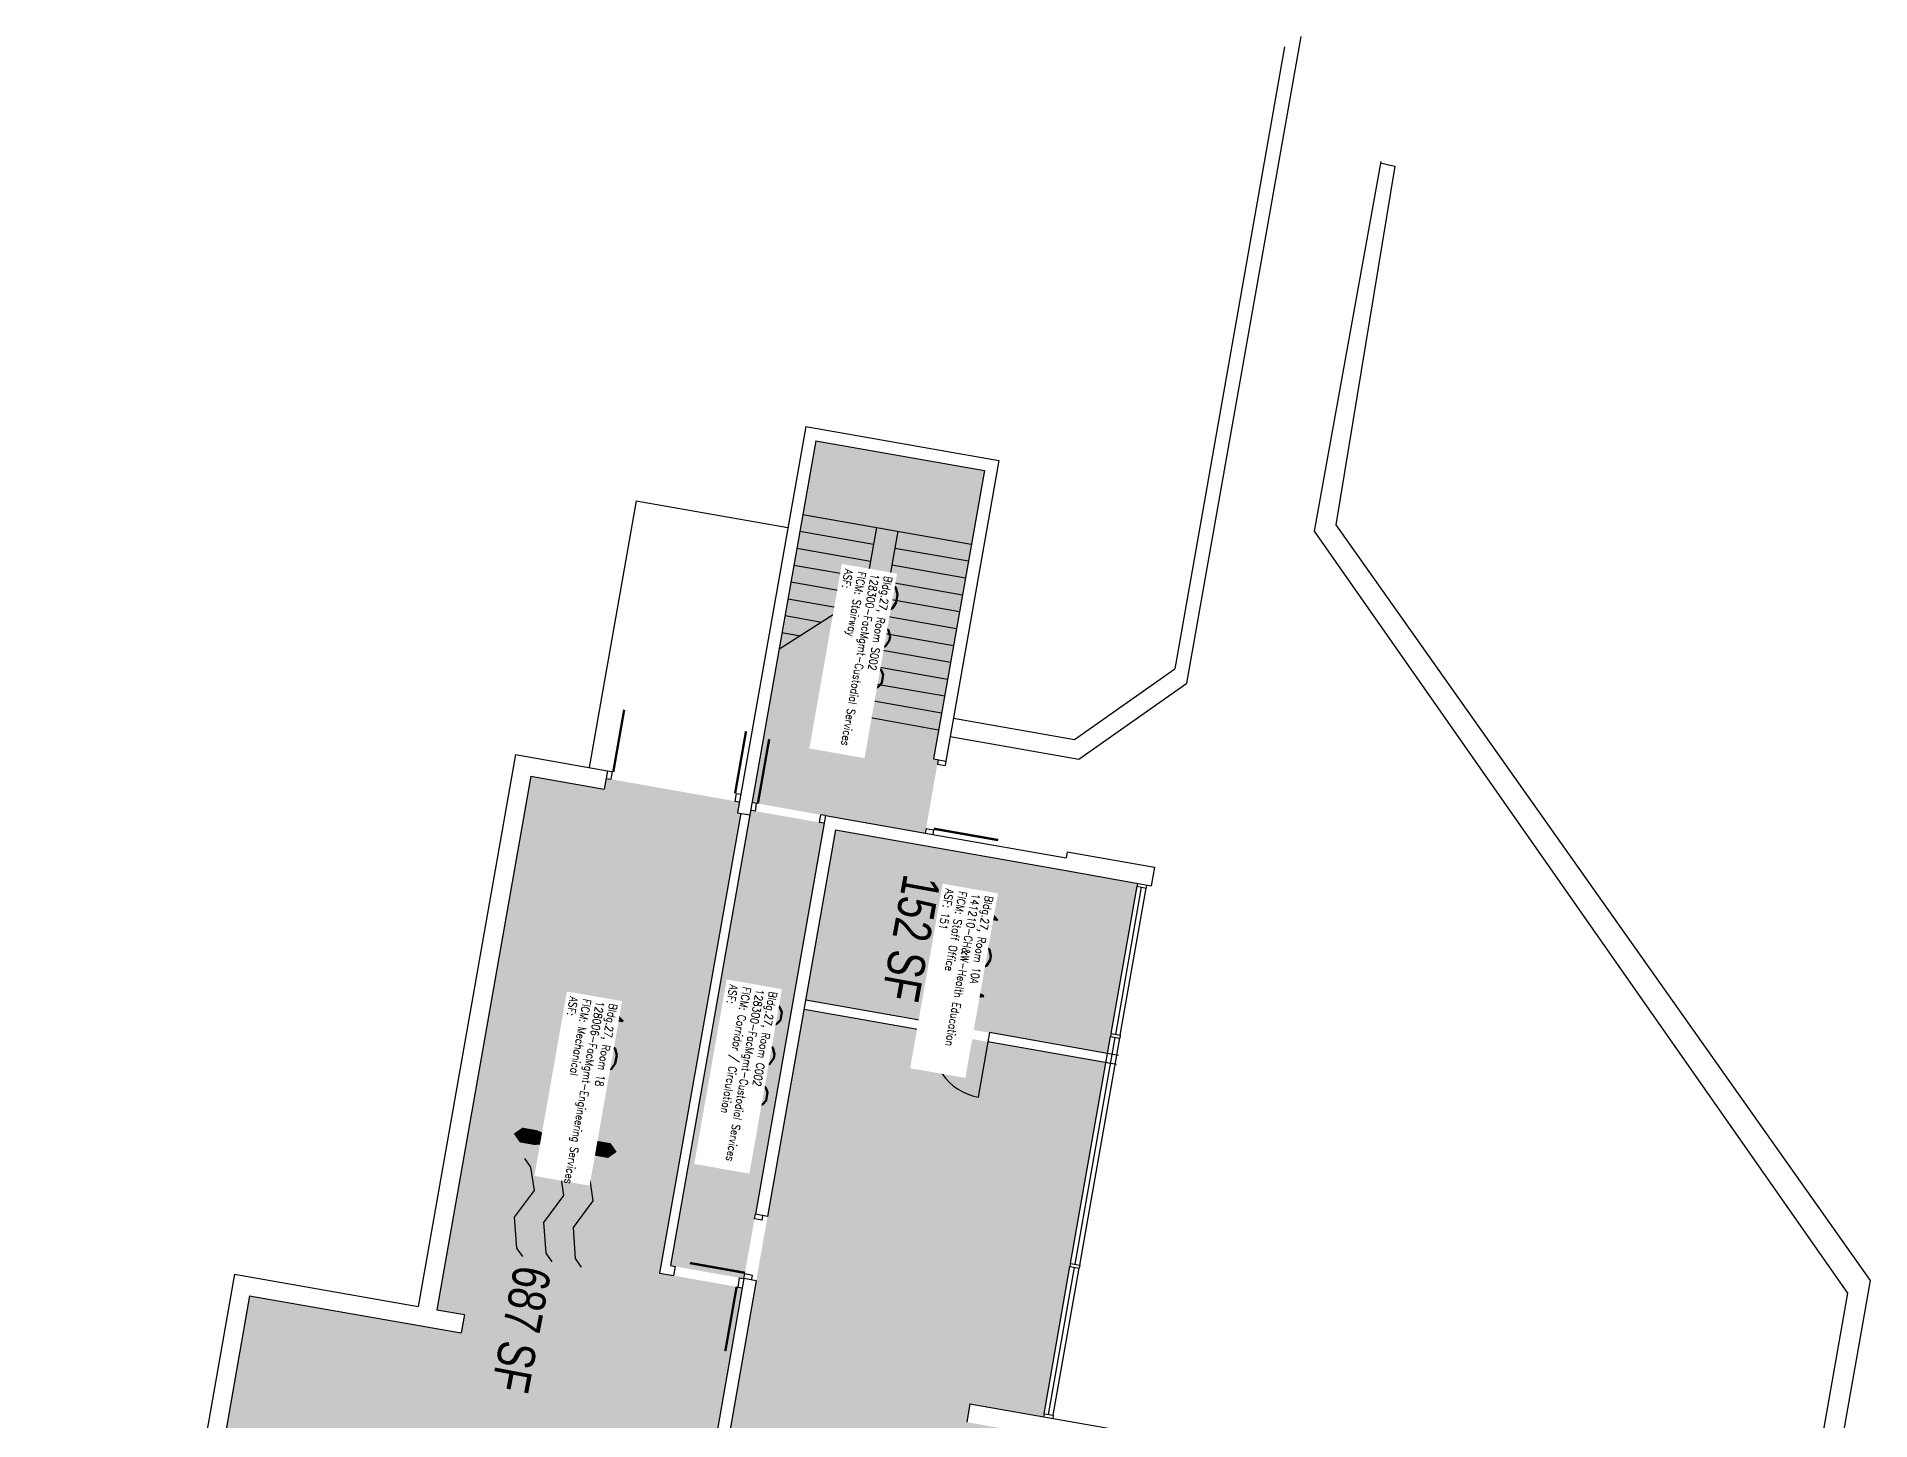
# Model space of a CAD drawing. Header units: inches. Extents: x 0 to 4255, y -182 to 2560.
# Drawn here: x 2968 to 4147, y 1671 to 2560 of the extents above; entities that cross this region are included whole.
import ezdxf
from ezdxf.enums import TextEntityAlignment as Align

# ---------------------------------------------------------------- set-up
doc = ezdxf.new("R2010")
doc.units = ezdxf.units.IN
doc.header["$LTSCALE"] = 100
doc.header["$MEASUREMENT"] = 0
doc.layers.get('0').update_dxf_attribs({"linetype": 'CONTINUOUS'})
for name, color, linetype in [('A-DOOR', 2, 'CONTINUOUS'), ('A-FLOR', 3, 'CONTINUOUS'), ('A-GLAZ', 1, 'CONTINUOUS'), ('A-GLAZ-SILL', 2, 'CONTINUOUS'), ('A-IDEN-ICON', 4, 'CONTINUOUS'), ('A-IDEN-RNUM', 7, 'CONTINUOUS'), ('A-IDEN-SNUM', 4, 'CONTINUOUS'), ('A-IDEN-VNUM', 4, 'CONTINUOUS'), ('A-SITE', 3, 'CONTINUOUS'), ('A-WALL', 5, 'CONTINUOUS'), ('AREA-TEXT', 3, 'CONTINUOUS'), ('Rooms-Category-Color', 7, 'CONTINUOUS'), ('Rooms-College-Color', 7, 'CONTINUOUS'), ('Rooms-Department-Color', 7, 'CONTINUOUS'), ('Rooms-Division-Color', 7, 'CONTINUOUS'), ('Rooms-Information', 7, 'CONTINUOUS')]:
    doc.layers.add(name, color=color, linetype=linetype)
doc.styles.add('AREA', font='arial.ttf', dxfattribs={"width": 0.75, "height": 24})
doc.styles.add('ROOMSNUMBER', font='TXT.SHX', dxfattribs={"height": 0.03})
doc.styles.add('ROOMVNUMBER', font='simplex.shx', dxfattribs={"width": 0.85})

# ---------------------------------------------------------------- blocks, each defined once
blk = doc.blocks.new('CPMECH')
for p, q in [((0.005, 0.025), (0.015, 0.035)), ((0.015, 0.035), (0.045, 0.045)), ((0.045, 0.045), (0.085, 0.025)), ((0.085, 0.025), (0.125, 0.035)), ((0.125, 0.035), (0.135, 0.045)), ((0.015, -0.005), (0.045, 0.005)), ((0.045, 0.005), (0.085, -0.015)), ((0.125, -0.005), (0.135, 0.005)), ((0.005, -0.015), (0.015, -0.005)), ((0.085, -0.015), (0.125, -0.005)), ((0.005, -0.055), (0.015, -0.045)), ((0.015, -0.045), (0.045, -0.035)), ((0.045, -0.035), (0.085, -0.055)), ((0.085, -0.055), (0.125, -0.045)), ((0.125, -0.045), (0.135, -0.035))]:
    blk.add_line(p, q)
for points in [[(-0.025, -0.005, 0, 0.02, 0), (-0.025, 0.035, 0.02, 0.02, 0), (-0.025, 0.055, 0.02, 0, 0), (-0.025, 0.065, 0, 0, 0)], [(-0.025, -0.005, 0, 0.02, 0), (-0.025, -0.045, 0.02, 0.02, 0), (-0.025, -0.065, 0.02, 0, 0), (-0.025, -0.075, 0, 0, 0)]]:
    blk.add_lwpolyline(points, format="xyseb")
at = {"const_width": 0.0075}
blk.add_lwpolyline([(-0.0682, -0.0069, 1), (-0.0618, -0.0031, 1)], format="xyb", close=True, dxfattribs=at)
at = {"const_width": 0.015}
blk.add_lwpolyline([(-0.025, -0.005), (-0.065, -0.005)], dxfattribs=at)

msp = doc.modelspace()

# ---------------------------------------------------------------- hatches: boundary and pattern name
at = {"layer": 'Rooms-Category-Color', "true_color": 0xadadad}
for points in [[(3427.8, 2067.6), (3468.8, 2300), (3577.1, 2280.9), (3544.4, 2095.7), (3547.4, 2095.2), (3539.1, 2047.9)], [(3085.6, 1641.5), (3104.9, 1750.8), (3240.8, 1726.9), (3242.9, 1738.7), (3225.1, 1741.8), (3285.6, 2084.5), (3332.8, 2076.2), (3334, 2083.1), (3419.7, 2068), (3418.5, 2061.1), (3420.5, 2060.7), (3368.4, 1765.3), (3421.6, 1755.9), (3350.2, 1351.2), (3302.9, 1359.5), (3344.6, 1595.8)], [(3375.3, 1770.2), (3426.9, 2062.6), (3474.2, 2054.3), (3422.6, 1761.8)]]:
    msp.add_hatch(color=253, dxfattribs=at).paths.add_polyline_path(points)
at = {"layer": 'Rooms-Category-Color', "true_color": 0xfa9ba3}
msp.add_hatch(color=241, dxfattribs=at).paths.add_polyline_path([(3481.5, 2050), (3675.5, 2015.8), (3656.3, 1906.4), (3462.3, 1940.6)])
at = {"layer": 'Rooms-Category-Color', "true_color": 0x80bc67}
msp.add_hatch(color=83, dxfattribs=at).paths.add_polyline_path([(3461.2, 1934.7), (3357.7, 1347.8), (3440.4, 1333.2), (3475.9, 1327), (3490.2, 1324.4), (3504.5, 1321.9), (3505.3, 1326.8), (3523.1, 1323.7), (3555.3, 1506.9), (3844.9, 1455.8), (3852.2, 1497.2), (4005.8, 1470.1), (4026.6, 1588.3), (3565.8, 1669.6), (3567.8, 1681.4), (3615.1, 1673), (3655.2, 1900.5)])
at = {"layer": 'Rooms-College-Color', "true_color": 0xadadad}
for points in [[(3427.8, 2067.6), (3468.8, 2300), (3577.1, 2280.9), (3544.4, 2095.7), (3547.4, 2095.2), (3539.1, 2047.9)], [(3085.6, 1641.5), (3104.9, 1750.8), (3240.8, 1726.9), (3242.9, 1738.7), (3225.1, 1741.8), (3285.6, 2084.5), (3332.8, 2076.2), (3334, 2083.1), (3419.7, 2068), (3418.5, 2061.1), (3420.5, 2060.7), (3368.4, 1765.3), (3421.6, 1755.9), (3350.2, 1351.2), (3302.9, 1359.5), (3344.6, 1595.8)], [(3375.3, 1770.2), (3426.9, 2062.6), (3474.2, 2054.3), (3422.6, 1761.8)]]:
    msp.add_hatch(color=253, dxfattribs=at).paths.add_polyline_path(points)
at = {"layer": 'Rooms-College-Color', "true_color": 0x80bc67}
for points in [[(3481.5, 2050), (3675.5, 2015.8), (3656.3, 1906.4), (3462.3, 1940.6)], [(3461.2, 1934.7), (3357.7, 1347.8), (3440.4, 1333.2), (3475.9, 1327), (3490.2, 1324.4), (3504.5, 1321.9), (3505.3, 1326.8), (3523.1, 1323.7), (3555.3, 1506.9), (3844.9, 1455.8), (3852.2, 1497.2), (4005.8, 1470.1), (4026.6, 1588.3), (3565.8, 1669.6), (3567.8, 1681.4), (3615.1, 1673), (3655.2, 1900.5)]]:
    msp.add_hatch(color=83, dxfattribs=at).paths.add_polyline_path(points)
at = {"layer": 'Rooms-Department-Color', "true_color": 0xacacac}
for points in [[(3427.8, 2067.6), (3468.8, 2300), (3577.1, 2280.9), (3544.4, 2095.7), (3547.4, 2095.2), (3539.1, 2047.9)], [(3085.6, 1641.5), (3104.9, 1750.8), (3240.8, 1726.9), (3242.9, 1738.7), (3225.1, 1741.8), (3285.6, 2084.5), (3332.8, 2076.2), (3334, 2083.1), (3419.7, 2068), (3418.5, 2061.1), (3420.5, 2060.7), (3368.4, 1765.3), (3421.6, 1755.9), (3350.2, 1351.2), (3302.9, 1359.5), (3344.6, 1595.8)], [(3375.3, 1770.2), (3426.9, 2062.6), (3474.2, 2054.3), (3422.6, 1761.8)]]:
    msp.add_hatch(color=253, dxfattribs=at).paths.add_polyline_path(points)
at = {"layer": 'Rooms-Department-Color', "true_color": 0x604aed}
for points in [[(3481.5, 2050), (3675.5, 2015.8), (3656.3, 1906.4), (3462.3, 1940.6)], [(3461.2, 1934.7), (3357.7, 1347.8), (3440.4, 1333.2), (3475.9, 1327), (3490.2, 1324.4), (3504.5, 1321.9), (3505.3, 1326.8), (3523.1, 1323.7), (3555.3, 1506.9), (3844.9, 1455.8), (3852.2, 1497.2), (4005.8, 1470.1), (4026.6, 1588.3), (3565.8, 1669.6), (3567.8, 1681.4), (3615.1, 1673), (3655.2, 1900.5)]]:
    msp.add_hatch(color=173, dxfattribs=at).paths.add_polyline_path(points)
at = {"layer": 'Rooms-Division-Color', "true_color": 0xadadad}
for points in [[(3427.8, 2067.6), (3468.8, 2300), (3577.1, 2280.9), (3544.4, 2095.7), (3547.4, 2095.2), (3539.1, 2047.9)], [(3085.6, 1641.5), (3104.9, 1750.8), (3240.8, 1726.9), (3242.9, 1738.7), (3225.1, 1741.8), (3285.6, 2084.5), (3332.8, 2076.2), (3334, 2083.1), (3419.7, 2068), (3418.5, 2061.1), (3420.5, 2060.7), (3368.4, 1765.3), (3421.6, 1755.9), (3350.2, 1351.2), (3302.9, 1359.5), (3344.6, 1595.8)], [(3375.3, 1770.2), (3426.9, 2062.6), (3474.2, 2054.3), (3422.6, 1761.8)]]:
    msp.add_hatch(color=253, dxfattribs=at).paths.add_polyline_path(points)
at = {"layer": 'Rooms-Division-Color', "true_color": 0x604aed}
for points in [[(3481.5, 2050), (3675.5, 2015.8), (3656.3, 1906.4), (3462.3, 1940.6)], [(3461.2, 1934.7), (3357.7, 1347.8), (3440.4, 1333.2), (3475.9, 1327), (3490.2, 1324.4), (3504.5, 1321.9), (3505.3, 1326.8), (3523.1, 1323.7), (3555.3, 1506.9), (3844.9, 1455.8), (3852.2, 1497.2), (4005.8, 1470.1), (4026.6, 1588.3), (3565.8, 1669.6), (3567.8, 1681.4), (3615.1, 1673), (3655.2, 1900.5)]]:
    msp.add_hatch(color=173, dxfattribs=at).paths.add_polyline_path(points)

# ---------------------------------------------------------------- linework, layer by layer
at = {"layer": 'A-DOOR'}
for points in [[(3338.6, 2087.3, 1.5, 1.5, 0), (3345.6, 2127.2, 0, 0, 0), (3344.9, 2127.4, 0, 0, -0.414214), (3377.7, 2080.4, 0, 0, -0.414214)], [(3416.9, 2073.5, 1.5, 1.5, 0), (3423.9, 2113.4, 0, 0, 0), (3424.7, 2113.3, 0, 0, 0.414214), (3377.7, 2080.4, 0, 0, 0.414214)], [(3431.5, 2066.9, 1.5, 1.5, 0), (3438.8, 2108.3, 0, 0, 0), (3438, 2108.4, 0, 0, -0.414214), (3472.1, 2059.7, 0, 0, -0.414214)], [(3544.6, 2050.8, 1.5, 1.5, 0), (3586, 2043.5, 0, 0, 0), (3585.9, 2042.7, 0, 0, 0.414214), (3551.8, 2091.4, 0, 0, 0.414214)], [(3423.3, 1765.5, 1.5, 1.5, 0), (3387.8, 1771.8, 0, 0, 0), (3387.9, 1772.5, 0, 0, -0.414214), (3430.8, 1800, 0, 0, -0.414214)], [(3417.9, 1756.6, 1.5, 1.5, 0), (3410.6, 1715.2, 0, 0, 0), (3411.3, 1715.1, 0, 0, -0.414214), (3377.2, 1763.7, 0, 0, -0.414214)]]:
    msp.add_lwpolyline(points, format="xyseb", dxfattribs=at)
msp.add_lwpolyline([(3579.4, 1913.9), (3573.1, 1878.4)], dxfattribs=at)
msp.add_arc((3579.4, 1913.9), 36, 170, 260, dxfattribs=at)
at = {"layer": 'A-FLOR'}
for p, q in [((3460.4, 2252.7), (3568.7, 2233.6)), ((3458.5, 2241.9), (3505.8, 2233.5)), ((3507.7, 2244.4), (3500, 2201)), ((3521.5, 2241.9), (3500.5, 2122.8)), ((3456.6, 2231), (3503.9, 2222.7)), ((3519.6, 2231.1), (3566.8, 2222.8)), ((3454.7, 2220.2), (3502, 2211.9)), ((3517.7, 2220.3), (3564.9, 2211.9)), ((3452.8, 2209.4), (3500, 2201)), ((3515.7, 2209.4), (3563, 2201.1)), ((3500, 2201), (3445.1, 2166)), ((3450.9, 2198.5), (3486.3, 2192.3)), ((3513.8, 2198.6), (3561.1, 2190.3)), ((3449, 2187.7), (3472.6, 2183.5)), ((3511.9, 2187.8), (3559.2, 2179.4)), ((3447, 2176.9), (3458.9, 2174.8)), ((3510, 2176.9), (3557.3, 2168.6)), ((3508.1, 2166.1), (3555.4, 2157.8)), ((3506.2, 2155.3), (3553.5, 2146.9)), ((3502.4, 2133.6), (3549.6, 2125.3)), ((3504.3, 2144.4), (3551.6, 2136.1)), ((3500.5, 2122.8), (3547.7, 2114.4))]:
    msp.add_line(p, q, dxfattribs=at)
at = {"layer": 'A-GLAZ'}
for p, q in [((3661.5, 1918.7), (3678.1, 2013.3)), ((3635.4, 1771), (3661.1, 1916.7)), ((3618.4, 1674.5), (3635.1, 1769))]:
    msp.add_line(p, q, dxfattribs=at)
at = {"layer": 'A-GLAZ-SILL'}
for p, q in [((3658.5, 1919.2), (3675.2, 2013.8)), ((3664.4, 1918.2), (3681.1, 2012.7)), ((3632.5, 1771.5), (3658.2, 1917.3)), ((3638.4, 1770.5), (3664.1, 1916.2)), ((3615.5, 1675), (3632.1, 1769.5)), ((3621.4, 1674), (3638, 1768.5))]:
    msp.add_line(p, q, dxfattribs=at)
at = {"layer": 'A-SITE'}
for p, q in [((3707.3, 2144.2), (3780.6, 2559.6)), ((3770, 2553), (3699.6, 2153.4)), ((3832, 2479.5), (3789, 2242)), ((3841, 2476.5), (3803, 2246)), ((3831.5, 2478.5), (3841, 2476.5)), ((3353.3, 2261.4), (3323.1, 2090.1)), ((3353.3, 2261.4), (3450.8, 2244.2)), ((3789, 2242), (4131.8, 1752.5)), ((3803, 2246), (4146.5, 1760.5)), ((3635, 2108.2), (3699.6, 2153.4)), ((3637.8, 2095.5), (3707.3, 2144.2)), ((3557.2, 2121.9), (3635, 2108.2)), ((3555.1, 2110.1), (3637.8, 2095.5)), ((4146.5, 1760.5), (4093.5, 1461)), ((4131.8, 1752.5), (4081.1, 1465))]:
    msp.add_line(p, q, dxfattribs=at)
at = {"layer": 'A-WALL'}
for p, q in [((3462.3, 2309.2), (3418.5, 2061.1)), ((3468.8, 2300), (3426.4, 2059.7)), ((3462.3, 2309.2), (3586.3, 2287.4)), ((3468.8, 2300), (3577.1, 2280.9)), ((3586.3, 2287.4), (3552.3, 2094.3)), ((3577.1, 2280.9), (3544.4, 2095.7)), ((3275.8, 2098.4), (3213.3, 1743.9)), ((3275.8, 2098.4), (3334.9, 2088)), ((3334.9, 2088), (3332.8, 2076.2)), ((3334.9, 2088), (3337.9, 2087.5)), ((3337.9, 2087.5), (3337, 2082.6)), ((3544.4, 2095.7), (3552.3, 2094.3)), ((3547.4, 2095.2), (3546.9, 2092.3)), ((3546.9, 2092.3), (3551.8, 2091.4)), ((3552.3, 2094.3), (3551.8, 2091.4)), ((3285.6, 2084.5), (3225.1, 1741.8)), ((3285.6, 2084.5), (3332.8, 2076.2)), ((3334, 2083.1), (3337, 2082.6)), ((3417.6, 2073.4), (3416.8, 2068.5)), ((3416.8, 2068.5), (3419.7, 2068)), ((3417.6, 2073.4), (3420.6, 2072.9)), ((3429.9, 2062.1), (3426.9, 2062.6)), ((3430.7, 2067), (3427.8, 2067.6)), ((3429.9, 2062.1), (3430.7, 2067)), ((3420.5, 2060.7), (3368.4, 1765.3)), ((3426.4, 2059.7), (3375.3, 1770.2)), ((3418.5, 2061.1), (3426.4, 2059.7)), ((3475, 2059.2), (3429.9, 1803.2)), ((3471.2, 2054.8), (3472.1, 2059.7)), ((3474.2, 2054.3), (3471.2, 2054.8)), ((3475, 2059.2), (3472.1, 2059.7)), ((3475, 2059.2), (3544, 2047.1)), ((3539.6, 2050.9), (3539.1, 2047.9)), ((3539.6, 2050.9), (3544.5, 2050)), ((3481.5, 2050), (3437.8, 1801.8)), ((3481.5, 2050), (3628.3, 2024.1)), ((3544.5, 2050), (3544, 2047.1)), ((3544, 2047.1), (3629.7, 2032)), ((3630.4, 2035.9), (3629.7, 2032)), ((3630.4, 2035.9), (3686.5, 2026)), ((3628.3, 2024.1), (3684.4, 2014.2)), ((3675.5, 2015.8), (3675.2, 2013.8)), ((3686.5, 2026), (3684.4, 2014.2)), ((3675.2, 2013.8), (3681.1, 2012.7)), ((3681.4, 2014.7), (3681.1, 2012.7)), ((3543.9, 1920.2), (3461.2, 1934.7)), ((3545, 1926.1), (3462.3, 1940.6)), ((3545, 1926.1), (3543.9, 1920.2)), ((3580.4, 1919.8), (3579.4, 1913.9)), ((3662.1, 1899.3), (3579.4, 1913.9)), ((3663.2, 1905.2), (3580.4, 1919.8)), ((3658.5, 1919.2), (3658.2, 1917.3)), ((3658.2, 1917.3), (3664.1, 1916.2)), ((3658.5, 1919.2), (3664.4, 1918.2)), ((3664.4, 1918.2), (3664.1, 1916.2)), ((3429.4, 1800.2), (3429.9, 1803.2)), ((3437.8, 1801.8), (3429.9, 1803.2)), ((3434.3, 1799.4), (3429.4, 1800.2)), ((3434.3, 1799.4), (3434.8, 1802.3)), ((3375.3, 1770.2), (3378.3, 1769.6)), ((3378.3, 1769.6), (3377.2, 1763.7)), ((3632.5, 1771.5), (3632.1, 1769.5)), ((3632.1, 1769.5), (3638, 1768.5)), ((3632.5, 1771.5), (3638.4, 1770.5)), ((3638.4, 1770.5), (3638, 1768.5)), ((3095.1, 1764.7), (2968, 1043.8)), ((3095.1, 1764.7), (3213.3, 1743.9)), ((3422.6, 1761.8), (3308.2, 1112.8)), ((3430.5, 1760.4), (3317.4, 1119.3)), ((3368.4, 1765.3), (3377.2, 1763.7)), ((3419.6, 1762.3), (3418.6, 1756.4)), ((3418.6, 1756.4), (3421.6, 1755.9)), ((3419.6, 1762.3), (3422.6, 1761.8)), ((3422.6, 1761.8), (3423.1, 1764.8)), ((3430.5, 1760.4), (3422.6, 1761.8)), ((3428, 1763.9), (3423.1, 1764.8)), ((3427.5, 1760.9), (3428, 1763.9)), ((3104.9, 1750.8), (2981.9, 1053.6)), ((3104.9, 1750.8), (3240.8, 1726.9)), ((3225.1, 1741.8), (3242.9, 1738.7)), ((3242.9, 1738.7), (3240.8, 1726.9)), ((3567.8, 1681.4), (3565.8, 1669.6)), ((3567.8, 1681.4), (3686, 1660.5)), ((3615.5, 1675), (3615.1, 1673)), ((3615.5, 1675), (3621.4, 1674)), ((3621.4, 1674), (3621, 1672))]:
    msp.add_line(p, q, dxfattribs=at)

# ---------------------------------------------------------------- block references
at = {"layer": 'A-IDEN-ICON', "xscale": 479.9999999994831, "yscale": 479.9999999994831, "zscale": 479.9999999994831, "rotation": 259.9999999998465}
msp.add_blockref('CPMECH', (3308, 1836.8), dxfattribs=at)

# ---------------------------------------------------------------- texts
at = {"layer": 'A-IDEN-RNUM', "style": 'ROOMSNUMBER', "width": 0.85}
for s, p in [('S002-00', (3498.7, 2175.6)), ('0010-A0', (3554.5, 1963.1)), ('0018-00', (3324.9, 1918.7)), ('C002-00', (3425.7, 1903.2))]:
    msp.add_text(s, height=1, dxfattribs=at).set_placement(p, align=Align.MIDDLE)
at = {"layer": 'A-IDEN-SNUM', "style": 'ROOMSNUMBER', "width": 0.85}
for s, p in [('0270S00200', (3498.7, 2175.6)), ('02700010A0', (3554.5, 1963.1)), ('0270001800', (3324.9, 1918.7)), ('0270C00200', (3425.7, 1903.2))]:
    msp.add_text(s, height=1, dxfattribs=at).set_placement(p, align=Align.MIDDLE)
at = {"layer": 'A-IDEN-VNUM', "style": 'ROOMVNUMBER', "width": 0.85}
for s, p in [('S02', (3498.5, 2176)), ('10A', (3563.6, 1972.1)), ('C02', (3424.3, 1908.4)), ('18', (3324.9, 1918.7))]:
    msp.add_text(s, height=36, rotation=260, dxfattribs=at).set_placement(p, align=Align.MIDDLE)
at = {"layer": 'AREA-TEXT', "style": 'AREA', "width": 0.75}
for s, rotation, p in [('152 SF', 259.6354, (3530, 1980.4)), ('687 SF', 259.2607, (3279.5, 1729.2))]:
    msp.add_text(s, height=24, rotation=rotation, dxfattribs=at).set_placement(p, align=Align.MIDDLE_CENTER)

# ---------------------------------------------------------------- next in the draw order: texts
at = {"layer": 'Rooms-Information', "char_height": 5.143, "width": 115.2, "attachment_point": 7, "rotation": 260, "style": 'ROOMVNUMBER', "bg_fill": 3, "box_fill_scale": 1.5, "bg_fill_color": 256, "bg_fill_true_color": 13158600, "bg_fill_transparency": 0}
for s, insert in [('Bldg.27, Room S002^M^J128300-FacMgmt-Custodial Services^M^JFICM: Stairway^M^JASF: ', (3487.6, 2217.9)), ('Bldg.27, Room 10A^M^J141210-CH&W-Health Education^M^JFICM: Staff Office^M^JASF: 151', (3552.4, 2012.5)), ('Bldg.27, Room 18^M^J128006-FacMgmt-Engineering Services^M^JFICM: Mechanical^M^JASF: ', (3310.9, 1943.3)), ('Bldg.27, Room C002^M^J128300-FacMgmt-Custodial Services^M^JFICM: Corridor / Circulation^M^JASF: ', (3413.6, 1951))]:
    msp.add_mtext(s, dxfattribs=dict(at, insert=insert))

doc.saveas('drawing.dxf')
